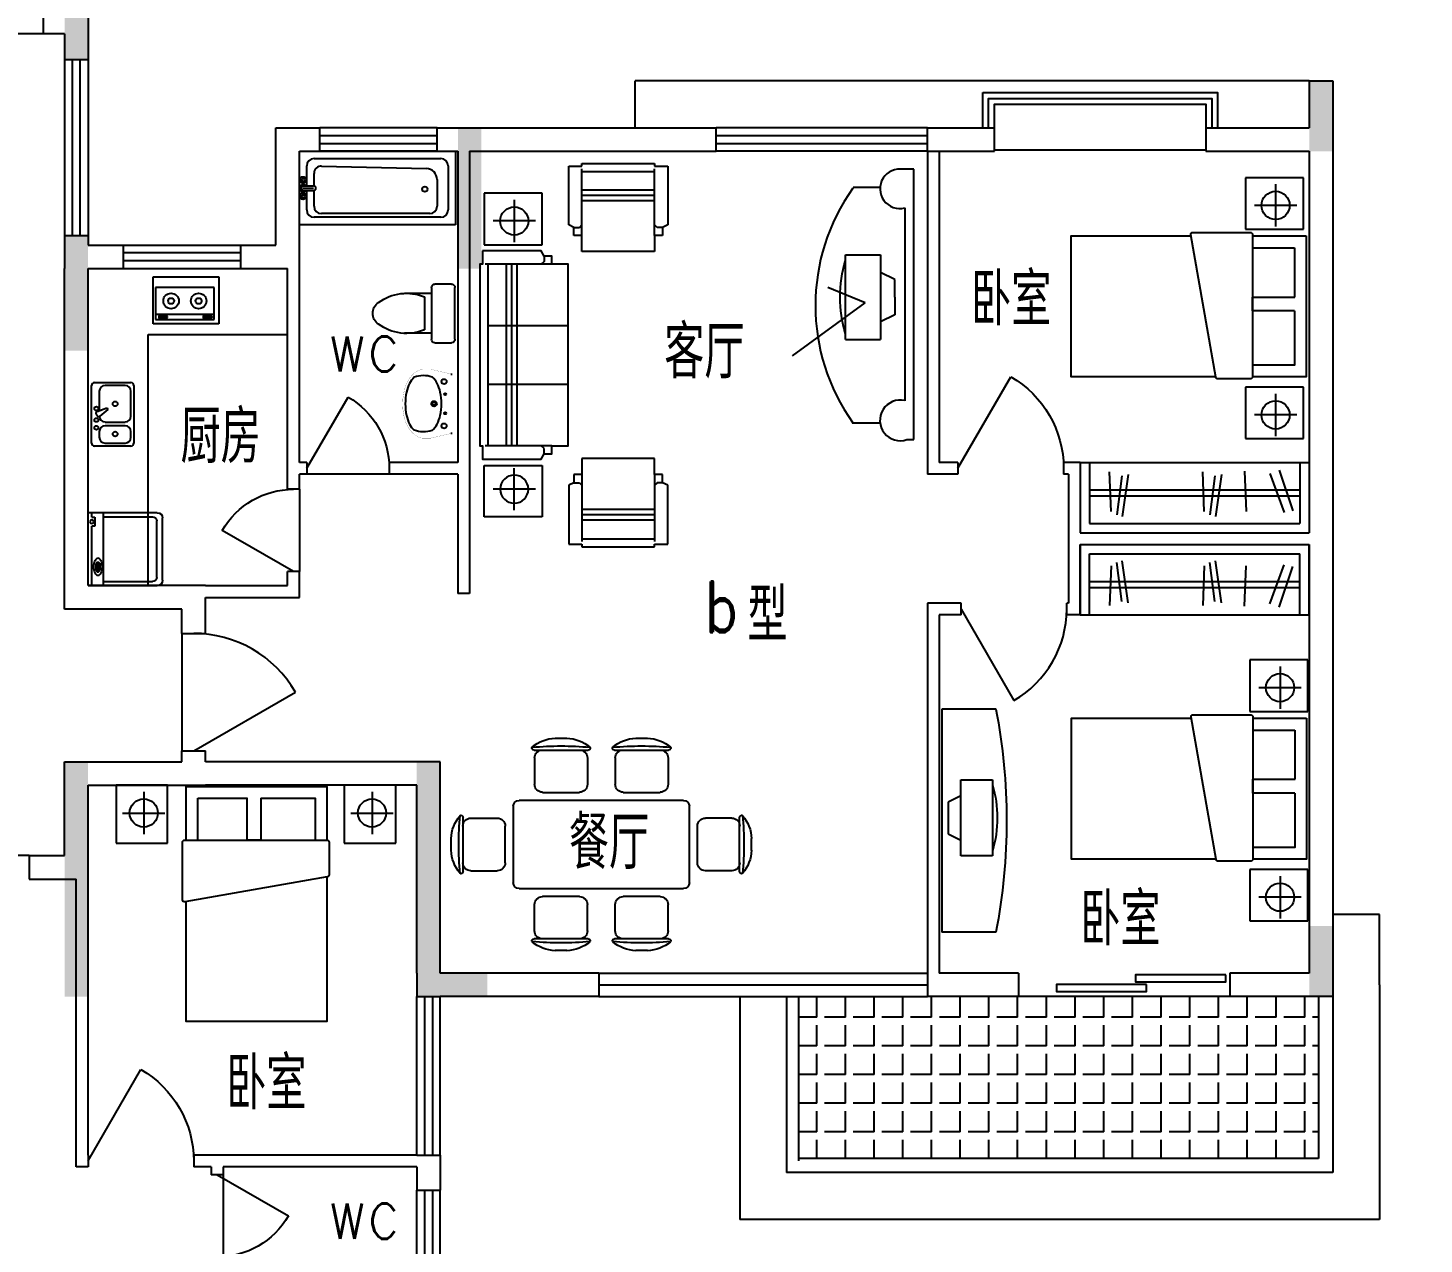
# Model space of a CAD drawing. Header units: millimetres. Extents: x 1384 to 55885, y 627 to 50798.
# Drawn here: x 25449 to 37340, y 23582 to 33941 of the extents above; entities that cross this region are included whole.
import ezdxf
from ezdxf.enums import TextEntityAlignment as Align

# ---------------------------------------------------------------- set-up
doc = ezdxf.new("R2010")
doc.units = ezdxf.units.MM
for name, color, linetype in [('2D', 7, 'Continuous'), ('AXIS', 3, 'Continuous'), ('COLUMN', 7, 'Continuous'), ('F', 12, 'Continuous'), ('JIAJU', 30, 'Continuous'), ('PUB_TEXT', 7, 'Continuous'), ('STAIR', 2, 'Continuous'), ('TOILET', 7, 'Continuous'), ('WALL', 4, 'Continuous'), ('WD', 4, 'Continuous'), ('WINDOW', 5, 'Continuous'), ('WINDOW_TEXT', 7, 'Continuous')]:
    doc.layers.add(name, color=color, linetype=linetype)
doc.styles.add('_ROMAND', font='ROMAND.shx', dxfattribs={"width": 0.8})
doc.styles.add('_XC92', font='txt.shx', dxfattribs={"width": 0.8, "bigfont": 'xc92.shx'})
doc.styles.add('ATT', font='TXT')
doc.styles.add('DIM_FONT', font='SIMPLEX.shx', dxfattribs={"width": 0.8})
doc.styles.add('SIMPLEX', font='SIMPLEX.SHX')
doc.styles.get("Standard").update_dxf_attribs({"font": 'arial.ttf'})
doc.dimstyles.new('AXIS180', dxfattribs={"dimscale": 1.8, "dimtxt": 300, "dimasz": 1, "dimexe": 250, "dimexo": 300, "dimgap": 150, "dimtad": 1, "dimdec": 0, "dimdsep": 46, "dimtxsty": 'DIM_FONT', "dimblk": '_DIMX', "dimcen": 2.5, "dimse1": 1, "dimse2": 1, "dimclrt": 7, "dimadec": 0, "dimazin": 0, "dimtfac": 1, "dimtdec": 0, "dimtix": 1, "dimtmove": 2, "dimatfit": 3, "dimldrblk": '_DIMX', "dimfxl": 1, "dimtolj": 1, "dimtzin": 0, "dimarcsym": 0})

# ---------------------------------------------------------------- blocks, each defined once
blk = doc.blocks.new('_DIMX')
at = {"const_width": 50}
blk.add_lwpolyline([(-70, -70), (70, 70)], dxfattribs=at)
blk = doc.blocks.new('*D91')
at = {"layer": 'AXIS', "color": 0, "lineweight": -2, "transparency": 16777216}
blk.add_line((39786, 35989), (39786, 32992), dxfattribs=at)
at = {"layer": 'DEFPOINTS', "color": 0, "transparency": 16777216}
for p in [(35826, 35991), (35826, 32991), (39786, 32991)]:
    blk.add_point(p, dxfattribs=at)
at = {"layer": 'AXIS', "color": 0, "lineweight": -2, "transparency": 16777216, "xscale": 1.8, "yscale": 1.8, "zscale": 1.8}
for p, rotation in [((39786, 35991), 90), ((39786, 32991), 270)]:
    blk.add_blockref('_DIMX', p, dxfattribs=dict(at, rotation=rotation))
at = {"layer": 'AXIS', "color": 7, "transparency": 16777216, "insert": (39246, 34491), "char_height": 540, "attachment_point": 5, "rotation": 90, "style": 'DIM_FONT'}
blk.add_mtext('\\A1;3000', dxfattribs=at)
blk = doc.blocks.new('*D92')
at = {"layer": 'AXIS', "color": 0, "lineweight": -2, "transparency": 16777216}
blk.add_line((39786, 32989), (39786, 29492), dxfattribs=at)
at = {"layer": 'DEFPOINTS', "color": 0, "transparency": 16777216}
for p in [(35826, 32991), (35826, 29491), (39786, 29491)]:
    blk.add_point(p, dxfattribs=at)
at = {"layer": 'AXIS', "color": 0, "lineweight": -2, "transparency": 16777216, "xscale": 1.8, "yscale": 1.8, "zscale": 1.8}
for p, rotation in [((39786, 32991), 90), ((39786, 29491), 270)]:
    blk.add_blockref('_DIMX', p, dxfattribs=dict(at, rotation=rotation))
at = {"layer": 'AXIS', "color": 7, "transparency": 16777216, "insert": (39246, 31241), "char_height": 540, "attachment_point": 5, "rotation": 90, "style": 'DIM_FONT'}
blk.add_mtext('\\A1;3500', dxfattribs=at)
blk = doc.blocks.new('*D93')
at = {"layer": 'AXIS', "color": 0, "lineweight": -2, "transparency": 16777216}
blk.add_line((39786, 29489), (39786, 25792), dxfattribs=at)
at = {"layer": 'DEFPOINTS', "color": 0, "transparency": 16777216}
for p in [(35826, 29491), (35826, 25791), (39786, 25791)]:
    blk.add_point(p, dxfattribs=at)
at = {"layer": 'AXIS', "color": 0, "lineweight": -2, "transparency": 16777216, "xscale": 1.8, "yscale": 1.8, "zscale": 1.8}
for p, rotation in [((39786, 29491), 90), ((39786, 25791), 270)]:
    blk.add_blockref('_DIMX', p, dxfattribs=dict(at, rotation=rotation))
at = {"layer": 'AXIS', "color": 7, "transparency": 16777216, "insert": (39246, 27641), "char_height": 540, "attachment_point": 5, "rotation": 90, "style": 'DIM_FONT'}
blk.add_mtext('\\A1;3700', dxfattribs=at)
blk = doc.blocks.new('*D94')
at = {"layer": 'AXIS', "color": 0, "lineweight": -2, "transparency": 16777216}
blk.add_line((39786, 25789), (39786, 20992), dxfattribs=at)
at = {"layer": 'DEFPOINTS', "color": 0, "transparency": 16777216}
for p in [(35826, 25791), (35826, 20991), (39786, 20991)]:
    blk.add_point(p, dxfattribs=at)
at = {"layer": 'AXIS', "color": 0, "lineweight": -2, "transparency": 16777216, "xscale": 1.8, "yscale": 1.8, "zscale": 1.8}
for p, rotation in [((39786, 25791), 90), ((39786, 20991), 270)]:
    blk.add_blockref('_DIMX', p, dxfattribs=dict(at, rotation=rotation))
at = {"layer": 'AXIS', "color": 7, "transparency": 16777216, "insert": (39246, 23391), "char_height": 540, "attachment_point": 5, "rotation": 90, "style": 'DIM_FONT'}
blk.add_mtext('\\A1;4800', dxfattribs=at)
blk = doc.blocks.new('*D97')
at = {"layer": 'AXIS', "color": 0, "lineweight": -2, "transparency": 16777216}
blk.add_line((41226, 43789), (41226, 12692), dxfattribs=at)
at = {"layer": 'DEFPOINTS', "color": 0, "transparency": 16777216}
for p in [(35826, 43791), (35826, 12691), (41226, 12691)]:
    blk.add_point(p, dxfattribs=at)
at = {"layer": 'AXIS', "color": 0, "lineweight": -2, "transparency": 16777216, "xscale": 1.8, "yscale": 1.8, "zscale": 1.8}
for p, rotation in [((41226, 43791), 90), ((41226, 12691), 270)]:
    blk.add_blockref('_DIMX', p, dxfattribs=dict(at, rotation=rotation))
at = {"layer": 'AXIS', "color": 7, "transparency": 16777216, "insert": (40686, 28241), "char_height": 540, "attachment_point": 5, "rotation": 90, "style": 'DIM_FONT'}
blk.add_mtext('\\A1;31100', dxfattribs=at)
blk = doc.blocks.new('_DBLK')
blk.add_line((-0.5, 0), (0, -0.866))
blk.add_arc((-0.5, 0), 1, 300, 0)
at = {"style": 'SIMPLEX', "flags": 9}
blk.add_attdef('A', text='', height=1, dxfattribs=at).set_placement((0, 1.5), align=Align.MIDDLE)
blk = doc.blocks.new('CJ')
at = {"layer": 'JIAJU'}
for p, q in [((-863, 479), (-1323, 479)), ((-1044, 579), (-1143, 579)), ((-177, 479), (-637, 479)), ((-357, 579), (-456, 579)), ((-1318, 412), (-1318, 187)), ((-868, 412), (-868, 187)), ((-632, 412), (-632, 187)), ((-182, 412), (-182, 187)), ((-936, 119), (-1251, 119)), ((-249, 119), (-564, 119)), ((-1500, -650), (-1500, 0)), ((-1450, 50), (-50, 50)), ((0, 0), (0, -650)), ((-1928, -555), (-1928, -95)), ((-1861, -100), (-1636, -100)), ((361, -100), (136, -100)), ((428, -555), (428, -95)), ((-1568, -482), (-1568, -168)), ((68, -482), (68, -168)), ((-2028, -375), (-2028, -275)), ((528, -375), (528, -275)), ((-1861, -550), (-1636, -550)), ((361, -550), (136, -550)), ((-50, -700), (-1450, -700)), ((-1251, -769), (-936, -769)), ((-564, -769), (-249, -769)), ((-1318, -1062), (-1318, -837)), ((-868, -1062), (-868, -837)), ((-632, -1062), (-632, -837)), ((-182, -1062), (-182, -837)), ((-1323, -1129), (-863, -1129)), ((-637, -1129), (-177, -1129)), ((-1143, -1229), (-1044, -1229)), ((-456, -1229), (-357, -1229))]:
    blk.add_line(p, q, dxfattribs=at)
for centre, radius, start, end in [((-1333, 495), 10, 130.7265, 202.67), ((-1323, 499), 20, 202.67, 270), ((-1133, 264), 316, 91.7651, 130.7265), ((-1093, -2199), 2713, 84.8023, 95.1977), ((-1251, 412), 67.5, 90, 180), ((-1054, 264), 316, 49.2735, 88.2349), ((-936, 412), 67.5, 0, 90), ((-863, 499), 20, 270, 337.33), ((-854, 495), 10, 337.33, 49.2735), ((-646, 495), 10, 130.7265, 202.67), ((-637, 499), 20, 202.67, 270), ((-446, 264), 316, 91.7651, 130.7265), ((-407, -2199), 2713, 84.8023, 95.1977), ((-564, 412), 67.5, 90, 180), ((-367, 264), 316, 49.2735, 88.2349), ((-249, 412), 67.5, 0, 90), ((-177, 499), 20, 270, 337.33), ((-167, 495), 10, 337.33, 49.2735), ((-1251, 187), 67.5, 180, 270), ((-936, 187), 67.5, 270, 0), ((-564, 187), 67.5, 180, 270), ((-249, 187), 67.5, 270, 0), ((-1450, 0), 50, 90, 180), ((-50, 0), 50, 0, 90), ((-1713, -285), 316, 139.2735, 178.2349), ((749, -325), 2713, 174.8023, 185.1977), ((-1945, -86), 10, 67.33, 139.2735), ((-1948, -95), 20, 0, 67.33), ((-1861, -168), 67.5, 90, 180), ((-1636, -168), 67.5, 0, 90), ((136, -168), 67.5, 90, 180), ((361, -168), 67.5, 0, 90), ((448, -95), 20, 112.67, 180), ((445, -86), 10, 40.7265, 112.67), ((-2249, -325), 2713, 354.8023, 5.1977), ((213, -285), 316, 1.7651, 40.7265), ((-1713, -365), 316, 181.7651, 220.7265), ((213, -365), 316, 319.2735, 358.2349), ((-1945, -564), 10, 220.7265, 292.67), ((-1948, -555), 20, 292.67, 0), ((-1861, -482), 67.5, 180, 270), ((-1636, -482), 67.5, 270, 0), ((136, -482), 67.5, 180, 270), ((361, -482), 67.5, 270, 0), ((448, -555), 20, 180, 247.33), ((445, -564), 10, 247.33, 319.2735), ((-1450, -650), 50, 180, 270), ((-50, -650), 50, 270, 0), ((-1251, -837), 67.5, 90, 180), ((-936, -837), 67.5, 0, 90), ((-564, -837), 67.5, 90, 180), ((-249, -837), 67.5, 0, 90), ((-1251, -1062), 67.5, 180, 270), ((-936, -1062), 67.5, 270, 0), ((-564, -1062), 67.5, 180, 270), ((-249, -1062), 67.5, 270, 0), ((-1333, -1145), 10, 157.33, 229.2735), ((-1323, -1149), 20, 90, 157.33), ((-1133, -914), 316, 229.2735, 268.2349), ((-1093, 1549), 2713, 264.8023, 275.1977), ((-1054, -914), 316, 271.7651, 310.7265), ((-863, -1149), 20, 22.67, 90), ((-854, -1145), 10, 310.7265, 22.67), ((-646, -1145), 10, 157.33, 229.2735), ((-637, -1149), 20, 90, 157.33), ((-446, -914), 316, 229.2735, 268.2349), ((-407, 1549), 2713, 264.8023, 275.1977), ((-367, -914), 316, 271.7651, 310.7265), ((-177, -1149), 20, 22.67, 90), ((-167, -1145), 10, 310.7265, 22.67)]:
    blk.add_arc(centre, radius, start, end, dxfattribs=at)
at = {"layer": 'JIAJU', "oblique": -180, "text_generation_flag": 4, "width": 0.8, "flags": 9}
for tag in ['XSIZE', 'YSIZE']:
    blk.add_attdef(tag, (-746, -342), '', height=0.5, rotation=180, dxfattribs=at)
blk = doc.blocks.new('-TD')
at = {"color": 0}
for p, q in [((0, -90), (0, 90)), ((-90, 0), (90, 0))]:
    blk.add_line(p, q, dxfattribs=at)
blk.add_circle((0, 0), 60)
blk = doc.blocks.new('-CG')
at = {"layer": 'F'}
for p, q in [((322, 351), (-172, 351)), ((-172, 351), (-172, -87)), ((322, -87), (322, 351)), ((-172, -87), (322, -87))]:
    blk.add_line(p, q, dxfattribs=at)
at = {"layer": 'F', "xscale": 2, "yscale": 2, "zscale": 2}
blk.add_blockref('-TD', (65, 149), dxfattribs=at)
blk = doc.blocks.new('SF')
at = {"layer": 'JIAJU'}
for p, q in [((-1513, 9), (-1513, -14)), ((-895, 9), (-1513, 9)), ((-895, -14), (-895, 9)), ((-1627, -14), (-1627, -514)), ((-1513, -14), (-1627, -14)), ((-1513, -514), (-1513, -37)), ((-895, -59), (-1513, -59)), ((-782, -14), (-895, -14)), ((-895, -514), (-895, -37)), ((-782, -514), (-782, -14)), ((-1513, -219), (-895, -219)), ((-1513, -264), (-895, -264)), ((-1513, -310), (-895, -310)), ((-1627, -514), (-1581, -537)), ((-1581, -537), (-1581, -605)), ((-1581, -537), (-1536, -537)), ((-1536, -537), (-1513, -514)), ((-1513, -605), (-1513, -514)), ((-873, -537), (-895, -514)), ((-895, -605), (-895, -514)), ((-827, -537), (-873, -537)), ((-827, -537), (-782, -514)), ((-827, -605), (-827, -537)), ((-1581, -605), (-1513, -605)), ((-1513, -605), (-1513, -742)), ((-895, -742), (-895, -605)), ((-895, -605), (-827, -605)), ((-1513, -742), (-895, -742)), ((-572, -782), (-572, -828)), ((-572, -828), (-549, -850)), ((-640, -850), (-549, -850)), ((-549, -850), (-71, -850)), ((-344, -2397), (-344, -850)), ((-299, -2397), (-299, -850)), ((-253, -2397), (-253, -850)), ((-94, -850), (-94, -2397)), ((-777, -1374), (-94, -1374)), ((-777, -1874), (-94, -1874)), ((-640, -2397), (-549, -2397)), ((-572, -2420), (-549, -2397)), ((-572, -2466), (-572, -2420)), ((-549, -2397), (-71, -2397)), ((-1513, -2642), (-1513, -2506)), ((-1513, -2506), (-895, -2506)), ((-895, -2506), (-895, -2642)), ((-1627, -2733), (-1581, -2711)), ((-1627, -3234), (-1627, -2733)), ((-1581, -2711), (-1581, -2642)), ((-1581, -2642), (-1513, -2642)), ((-1581, -2711), (-1536, -2711)), ((-1536, -2711), (-1513, -2733)), ((-1513, -2642), (-1513, -2733)), ((-1513, -2733), (-1513, -3211)), ((-895, -2642), (-827, -2642)), ((-895, -2642), (-895, -2733)), ((-873, -2711), (-895, -2733)), ((-895, -2733), (-895, -3211)), ((-827, -2711), (-873, -2711)), ((-827, -2642), (-827, -2711)), ((-827, -2711), (-782, -2733)), ((-782, -2733), (-782, -3234)), ((-1513, -2938), (-895, -2938)), ((-1513, -2984), (-895, -2984)), ((-1513, -3029), (-895, -3029)), ((-895, -3188), (-1513, -3188)), ((-1513, -3234), (-1627, -3234)), ((-1513, -3257), (-1513, -3234)), ((-895, -3257), (-1513, -3257)), ((-895, -3234), (-895, -3257)), ((-782, -3234), (-895, -3234))]:
    blk.add_line(p, q, dxfattribs=at)
blk.add_lwpolyline([(-49, -737), (-49, -850), (-26, -850), (-26, -2397), (-49, -2397), (-49, -2511), (-549, -2511), (-572, -2466), (-640, -2466), (-640, -2397), (-777, -2397), (-777, -850), (-640, -850), (-640, -782), (-572, -782), (-549, -737)], close=True, dxfattribs=at)
at = {"layer": 'JIAJU', "extrusion": (0, 0, -1), "zscale": -1, "rotation": 180}
blk.add_blockref('-CG', (384, -333), dxfattribs=at)
at = {"layer": 'JIAJU'}
blk.add_blockref('-CG', (-384, -2915), dxfattribs=at)
blk = doc.blocks.new('11PTVN02')
at = {"color": 0, "linetype": 'ByBlock'}
for p, q in [((14, 24), (4, 24)), ((4, 24), (4, 0)), ((14, 0), (14, 24)), ((0, 17), (4, 19)), ((0, 12), (0, 17)), ((0, 12), (0, 7)), ((0, 7), (4, 5)), ((14, 0), (4, 0))]:
    blk.add_line(p, q, dxfattribs=at)
blk.add_arc((-21.5, 12), 37, 343.6295, 16.3705, dxfattribs=at)
at = {"color": 0, "linetype": 'ByBlock', "style": 'ATT'}
for tag, p, flags in [('ITEM', (1, -12), 3), ('ROOM_NUMBER', (1, -20), 1), ('WIDTH', (1, -29), 3), ('DEPTH', (1, -38), 3)]:
    blk.add_attdef(tag, p, '', height=6, dxfattribs=dict(at, flags=flags))
blk = doc.blocks.new('-TV')
at = {"xscale": 25, "yscale": 25, "zscale": 25}
blk.add_blockref('11PTVN02', (-0.7, -0.7), dxfattribs=at)
blk = doc.blocks.new('-TVG')
at = {"layer": 'F'}
for p, q in [((-21, -78), (-112, -78)), ((-21, -2380), (-21, -78)), ((-540, -231), (-305, -231)), ((-99, -406), (-99, -2049)), ((-436, -1216), (-756, -1085)), ((-1056, -1666), (-436, -1216)), ((-548, -2239), (-305, -2239)), ((-81, -2380), (-21, -2380))]:
    blk.add_line(p, q, dxfattribs=at)
for centre, radius, start, end in [((-142, -244), 168, 79.82, 284.7458), ((860, -1239), 1721, 144.4733, 215.5267), ((-138, -2217), 173, 77.0294, 289.1907)]:
    blk.add_arc(centre, radius, start, end, dxfattribs=at)
at = {"layer": 'F', "xscale": -1.2, "yscale": 1.2, "zscale": 1.2}
blk.add_blockref('-TV', (-186, -1526), dxfattribs=at)
blk = doc.blocks.new('_WBLK')
for p, q in [((-0.5, 0.5), (0.5, 0.5)), ((0.5, 0.1667), (-0.5, 0.1667)), ((0.5, -0.1667), (-0.5, -0.1667)), ((-0.5, -0.5), (0.5, -0.5))]:
    blk.add_line(p, q)
at = {"layer": 'WINDOW_TEXT', "style": 'SIMPLEX', "flags": 9}
blk.add_attdef('A', text='', height=1, dxfattribs=at).set_placement((0, 1.5), align=Align.MIDDLE)
blk = doc.blocks.new('A$C51631F25')
at = {"layer": '2D', "color": 30}
for p, q in [((100, 667), (456, 667)), ((456, 667), (456, 550)), ((456, 550), (97, 550))]:
    blk.add_line(p, q, dxfattribs=at)
for points in [[(0, 30), (0, 1230), (456, 1230)], [(770, 1230), (2000, 1230), (2000, 30), (981, 30)], [(100, 667), (100, 1130), (456, 1130)], [(100, 130), (100, 550)], [(456, 130), (100, 130)], [(456, 30), (0, 30)]]:
    blk.add_lwpolyline(points, dxfattribs=at)
blk.add_lwpolyline([(456, 18), (456, 1229, -0.414214), (474, 1248), (752, 1248, -0.364216), (770, 1233), (983, 21, -0.466043), (965, 0), (474, 0, -0.414214)], format="xyb", close=True, dxfattribs=at)
blk = doc.blocks.new('_C6QHT')
at = {"layer": 'JIAJU'}
for p, q in [((0, -460), (0, 0)), ((0, 0), (1900, 0)), ((1900, -460), (1900, 0)), ((738, -160), (792, -52)), ((792, -52), (1062, -52)), ((1062, -52), (1116, -160)), ((1251, -160), (603, -160)), ((603, -160), (603, -430)), ((1251, -430), (1251, -160)), ((603, -430), (1251, -430))]:
    blk.add_line(p, q, dxfattribs=at)
for centre, radius, start, end in [((950, 4500), 5050, 259.157, 280.843), ((927, 528), 999, 253.6295, 286.3705)]:
    blk.add_arc(centre, radius, start, end, dxfattribs=at)
at = {"style": 'DIM_FONT', "width": 0.8, "flags": 9}
for tag in ['XSIZE', 'YSIZE', 'ZSIZE']:
    blk.add_attdef(tag, (0, 0), '', height=0.5, dxfattribs=at)
for tag in ['XSIZE', 'YSIZE', 'ZSIZE']:
    blk.add_attdef(tag, (0, 0), '', height=0.5, rotation=270, dxfattribs=at)
blk = doc.blocks.new('A$C747D3C6A')
at = {"layer": 'JIAJU', "rotation": 90}
blk.add_blockref('_C6QHT', (0, 0), dxfattribs=at)
blk = doc.blocks.new('M_E29JIV')
at = {"color": 0, "linetype": 'ByBlock'}
for p, q in [((0, -307), (0, 307)), ((31, 338), (419, 338)), ((358, 307), (143, 307)), ((450, 307), (450, -307)), ((82, 245), (82, 40)), ((419, -20), (419, 245)), ((48, 2), (57, -12)), ((59, 31), (163, 70)), ((173, 53), (87, -18)), ((163, 70), (173, 53)), ((143, -82), (358, -82)), ((358, -123), (143, -123)), ((82, -184), (82, -245)), ((419, -245), (419, -184)), ((419, -338), (31, -338)), ((143, -307), (358, -307))]:
    blk.add_line(p, q, dxfattribs=at)
for centre, radius in [((51, 61), 20.5), ((251, 112), 25.6), ((51, -61), 20.5), ((51, -143), 20.5), ((251, -210), 25.6)]:
    blk.add_circle(centre, radius, dxfattribs=at)
for centre, radius, start, end in [((31, 307), 30.7, 90, 180), ((143, 245), 61.4, 90, 180), ((358, 245), 61.4, 0, 90), ((419, 307), 30.7, 0, 90), ((66, 12), 20.5, 110.5377, 210), ((74, -2), 20.5, 210, 309.4623), ((143, -20), 61.4, 180, 270), ((143, -184), 61.4, 90, 180), ((358, -20), 61.4, 270, 0), ((358, -184), 61.4, 0, 90), ((143, -245), 61.4, 180, 270), ((358, -245), 61.4, 270, 0), ((31, -307), 30.7, 180, 270), ((419, -307), 30.7, 270, 0)]:
    blk.add_arc(centre, radius, start, end, dxfattribs=at)
at = {"style": 'DIM_FONT', "width": 0.8, "flags": 9}
for tag in ['XSIZE', 'YSIZE']:
    blk.add_attdef(tag, (0, 0), '', height=0.5, dxfattribs=at)
blk = doc.blocks.new('U_B12XQY')
for p, q in [((-340, 275), (360, 275)), ((-340, -225), (-340, 275)), ((309, 162), (-314, 162)), ((-314, 162), (-314, -180)), ((309, -180), (309, 162)), ((360, 275), (360, -225)), ((-314, -125), (309, -125)), ((-281, -147), (-281, -159)), ((-189, -148), (-189, -159)), ((192, -147), (192, -159)), ((284, -148), (284, -159)), ((360, -225), (-340, -225)), ((-314, -180), (309, -180)), ((-206, -156), (-271, -156)), ((-271, -156), (-271, -173)), ((-271, -173), (-206, -173)), ((-206, -173), (-206, -156)), ((202, -156), (202, -173)), ((267, -156), (202, -156)), ((202, -173), (267, -173)), ((267, -173), (267, -156))]:
    blk.add_line(p, q)
for centre, radius in [((-149, 17), 82.5), ((-149, 17), 31.6), ((144, 17), 82.5), ((144, 17), 31.6)]:
    blk.add_circle(centre, radius)
for centre, radius, start, end in [((-277, -148), 4.03, 121.9106, 180), ((-277, -148), 4.03, 180, 197.9454), ((-257, -180), 41.3, 104.4631, 121.9106), ((-244, -231), 94.4, 96.0983, 104.4631), ((-244, -242), 94.4, 96.0983, 104.4631), ((-235, -314), 177, 90, 96.0983), ((-235, -324), 177, 90, 96.0983), ((-235, -314), 177, 83.9017, 90), ((-235, -324), 177, 83.9017, 90), ((-226, -231), 94.4, 75.5369, 83.9017), ((-226, -242), 94.4, 75.5369, 83.9017), ((-213, -180), 41.3, 58.0894, 75.5369), ((-193, -148), 4.03, 0, 58.0894), ((196, -148), 4.03, 121.9106, 180), ((196, -148), 4.03, 180, 197.9454), ((216, -180), 41.3, 104.4631, 121.9106), ((229, -231), 94.4, 96.0983, 104.4631), ((229, -242), 94.4, 96.0983, 104.4631), ((238, -314), 177, 90, 96.0983), ((238, -324), 177, 90, 96.0983), ((238, -314), 177, 83.9017, 90), ((238, -324), 177, 83.9017, 90), ((247, -231), 94.4, 75.5369, 83.9017), ((247, -242), 94.4, 75.5369, 83.9017), ((260, -180), 41.3, 58.0894, 75.5369), ((280, -148), 4.03, 0, 58.0894), ((-277, -159), 4.03, 121.9106, 180), ((-277, -159), 4.03, 180, 238.0894), ((-257, -190), 41.3, 104.4631, 121.9106), ((-257, -127), 41.3, 238.0894, 251.0845), ((-226, -76), 94.4, 282.4611, 284.4631), ((-213, -190), 41.3, 58.0894, 75.5369), ((-213, -127), 41.3, 284.4631, 301.9106), ((-193, -159), 4.03, 0, 58.0894), ((-193, -159), 4.03, 301.9106, 360), ((196, -159), 4.03, 121.9106, 180), ((196, -159), 4.03, 180, 238.0894), ((216, -190), 41.3, 104.4631, 121.9106), ((216, -127), 41.3, 238.0894, 251.0845), ((247, -76), 94.4, 282.4611, 284.4631), ((260, -190), 41.3, 58.0894, 75.5369), ((260, -127), 41.3, 284.4631, 301.9106), ((280, -159), 4.03, 0, 58.0894), ((280, -159), 4.03, 301.9106, 360)]:
    blk.add_arc(centre, radius, start, end)
at = {"style": 'DIM_FONT', "width": 0.8, "flags": 9}
for tag in ['XSIZE', 'YSIZE']:
    blk.add_attdef(tag, (0, 0), '', height=0.5, dxfattribs=at)
blk = doc.blocks.new('M_E24TTP')
at = {"layer": 'TOILET', "color": 7}
for p, q in [((-170, 200), (-170, 430)), ((170, 200), (170, 430)), ((-140, 260), (140, 260)), ((-250, 30), (-250, 170)), ((-220, 200), (220, 200)), ((250, 170), (250, 30)), ((220, 0), (-220, 0))]:
    blk.add_line(p, q, dxfattribs=at)
for centre, radius, start, end in [((227, 413), 398, 143.3619, 202.5495), ((0, 590), 110, 33.4509, 146.5491), ((-227, 413), 398, 337.4505, 36.6381), ((-220, 170), 30, 90, 180), ((220, 170), 30, 0, 90), ((-220, 30), 30, 180, 270), ((220, 30), 30, 270, 0)]:
    blk.add_arc(centre, radius, start, end, dxfattribs=at)
at = {"style": 'DIM_FONT', "width": 0.8, "flags": 9}
for tag in ['XSIZE', 'YSIZE']:
    blk.add_attdef(tag, (0, 0), '', height=0.5, dxfattribs=at)
blk = doc.blocks.new('M_E11')
for p, q in [((-280, -10), (-280, 0)), ((280, 0), (280, -10)), ((-251, -189), (-251, -186)), ((-248, -183), (-250, -185))]:
    blk.add_line(p, q)
at = {"const_width": 1.5}
for points in [[(-280, 0), (280, 0)], [(-326, -200), (-280, -5)], [(326, -204), (280, -5)]]:
    blk.add_lwpolyline(points, dxfattribs=at)
for points in [[(253, -188, 0.098208), (193, -141, 0.066287), (110, -111, 0.052428), (0, -100, 0.052428), (-110, -111, 0.066287), (-193, -141, 0.093876), (-251, -186, 0.171377)], [(-250, -358, 0.091341), (-193, -401, 0.066287), (-110, -431, 0.052428), (0, -442, 0.052428), (110, -431, 0.066287), (193, -401, 0.091756), (250, -358, 0.171377)]]:
    blk.add_lwpolyline(points, format="xyb")
for points in [[(-326, -200, 0.008223), (-326, -204, 0.149285)], [(-326, -266, 0.149285), (-304, -337, 0.107079), (-231, -408, 0.075625), (-131, -450, 0.062436), (-1, -467, 0.062436), (130, -452, 0.075625), (230, -410, 0.107079), (304, -339, 0.149285), (326, -268, 0.005205), (326, -266, 0.086596)]]:
    blk.add_lwpolyline(points, format="xyb", dxfattribs=at)
at = {"const_width": 1.5, "flags": 128}
for points in [[(-326, -204), (-326, -268)], [(326, -204), (326, -268)]]:
    blk.add_lwpolyline(points, dxfattribs=at)
at = {"flags": 128}
for points in [[(-253, -188, 0.172546), (-250, -358, 0.726395)], [(253, -188, -0.172546), (250, -358, -0.726395)]]:
    blk.add_lwpolyline(points, format="xyb", dxfattribs=at)
for centre, radius in [((-210, -75), 24), ((-210, -75), 24), ((-210, -75), 24), ((-90, -65), 10), ((90, -65), 10), ((210, -75), 24), ((0, -170), 25), ((0, -170), 15)]:
    blk.add_circle(centre, radius)
blk.add_arc((-250, -186), 1, 131.3224, 180)
at = {"width": 0.8, "flags": 9}
for tag in ['XSIZE', 'YSIZE']:
    blk.add_attdef(tag, (0, 0), '', height=0.5, dxfattribs=at)
blk = doc.blocks.new('XYJ')
at = {"layer": 'JIAJU'}
for p, q in [((0, 0), (-690, 0)), ((-647, -36), (-690, -36)), ((-647, -35), (-647, -66)), ((-647, -66), (-564, -66)), ((-564, -66), (-564, -35)), ((0, -36), (-564, -36)), ((-222, -87), (-222, -99)), ((-212, -96), (-212, -113)), ((-147, -96), (-212, -96)), ((-212, -113), (-147, -113)), ((-147, -113), (-147, -96)), ((-130, -88), (-130, -99)), ((-652, -144), (-652, -611)), ((-38, -144), (-38, -611)), ((-78, -651), (-612, -651))]:
    blk.add_line(p, q, dxfattribs=at)
at = {"layer": 'JIAJU', "linetype": 'Continuous'}
for p, q in [((-690, -656), (-690, 0)), ((0, 0), (0, -656)), ((-690, -145), (0, -145)), ((-50, -706), (-640, -706))]:
    blk.add_line(p, q, dxfattribs=at)
at = {"layer": 'JIAJU'}
blk.add_lwpolyline([(-262, -94, 0.185158), (-257, -107, 0.102042), (-237, -122, 0.060862), (-212, -130, 0.047173), (-179, -133, 0.047173), (-145, -130, 0.060862), (-120, -122, 0.102042), (-100, -107, 0.185158), (-95, -94, 0.185158), (-100, -82, 0.102042), (-120, -67, 0.060862), (-145, -59, 0.047173), (-179, -56, 0.047173), (-212, -59, 0.060862), (-237, -67, 0.102042), (-257, -82, 0.185158)], format="xyb", close=True, dxfattribs=at)
for points in [[(-130, -88, 0.259034), (-132, -85, 0.076276), (-144, -80, 0.036515), (-157, -77, 0.026615), (-176, -76, 0.026615), (-195, -77, 0.036515), (-208, -80, 0.076276), (-220, -85, 0.259034), (-222, -88, 0.078462), (-222, -89, 0.056762)], [(-130, -99, 0.259034), (-132, -95, 0.076276), (-144, -90, 0.036515), (-157, -88, 0.026615), (-176, -87, 0.026615), (-195, -88, 0.036515), (-208, -90, 0.076276), (-220, -95, 0.259034), (-222, -99, 0.259034), (-220, -102, 0.056762), (-212, -106, 0.036515)], [(-147, -108, 0.008736), (-144, -107, 0.076276), (-132, -102, 0.259034), (-130, -99, 0.259034)]]:
    blk.add_lwpolyline(points, format="xyb", dxfattribs=at)
blk.add_circle((-604, -35), 17.5, dxfattribs=at)
at = {"layer": 'JIAJU', "linetype": 'Continuous'}
for centre, start, end in [((-640, -656), 180, 270), ((-50, -656), 270, 0)]:
    blk.add_arc(centre, 50, start, end, dxfattribs=at)
at = {"layer": 'JIAJU'}
for centre, start, end in [((-612, -611), 180, 270), ((-78, -611), 270, 0)]:
    blk.add_arc(centre, 40, start, end, dxfattribs=at)
at = {"layer": 'JIAJU', "width": 0.8, "flags": 9}
for tag in ['XSIZE', 'YSIZE']:
    blk.add_attdef(tag, (-345, 0), '', height=0.5, dxfattribs=at)
blk = doc.blocks.new('U_B14JRS')
for p, q in [((-1420, 680), (280, 680)), ((-1420, -120), (-1420, 680)), ((280, 680), (280, -120)), ((-1340, 303), (-1340, 520)), ((-1260, 600), (120, 600)), ((-1178, 518), (-37, 491)), ((200, 520), (200, 40)), ((-1260, 302), (-1260, 438)), ((80, 371), (80, 80)), ((-1377, 303), (-1265, 303)), ((-1377, 278), (-1265, 278)), ((-1377, 253), (-1265, 253)), ((-1340, 40), (-1340, 253)), ((-1260, 80), (-1260, 253)), ((0, 0), (-1180, 0)), ((280, -120), (-1420, -120)), ((120, -40), (-1260, -40))]:
    blk.add_line(p, q)
for centre, radius in [((-1380, 367), 35.5), ((-1380, 367), 15.5), ((-1380, 189), 35.5), ((-1380, 189), 15.5), ((-54, 266), 28.5)]:
    blk.add_circle(centre, radius)
for centre, radius, start, end in [((-1260, 520), 80, 90, 180), ((-1180, 438), 80, 88.6442, 180), ((-40, 371), 120, 0, 88.6442), ((120, 520), 80, 0, 90), ((-1377, 278), 40.6, 37.9622, 322.0378), ((-1377, 278), 30.6, 54.6762, 305.3238), ((-1371, 277), 26.3, 90, 295.9667), ((-1265, 278), 25, 270, 90), ((-1260, 40), 80, 180, 270), ((-1180, 80), 80, 180, 270), ((0, 80), 80, 270, 0), ((120, 40), 80, 270, 0)]:
    blk.add_arc(centre, radius, start, end)
at = {"style": 'DIM_FONT', "width": 0.8, "flags": 9}
for tag in ['XSIZE', 'YSIZE']:
    blk.add_attdef(tag, (0, 0), '', height=0.5, dxfattribs=at)

msp = doc.modelspace()

# ---------------------------------------------------------------- hatches: boundary and pattern name
at = {"layer": 'WD'}
h = msp.add_hatch(dxfattribs=at)
h.set_pattern_fill('ANGLE', color=5, scale=35, style=0)
h.set_pattern_definition([(180, (-91537.65, 96412.48), (0, 244.475), [177.8, -66.675]), (90, (-91537.65, 96412.48), (244.475, 1e-14), [177.8, -66.675])])
h.paths.add_polyline_path([(36441.1, 25690.6), (36441.1, 24310.6), (32011.1, 24310.6), (32011.1, 25690.6)])

# ---------------------------------------------------------------- linework, layer by layer
for p, q in [((30311.1, 25890.6), (33111.1, 25890.6)), ((30311.1, 25790.6), (33111.1, 25790.6)), ((30311.1, 25690.6), (33111.1, 25690.6))]:
    msp.add_line(p, q)
for points in [[(35650.8, 25874.6), (34883.1, 25874.6), (34883.1, 25815.6), (35650.8, 25815.6)], [(34975.8, 25792), (34208.2, 25792), (34208.2, 25733), (34975.8, 25733)]]:
    msp.add_lwpolyline(points, close=True)
at = {"layer": 'COLUMN'}
for points in [[(25761.1, 33671.3), (25961.1, 33671.3), (25761.1, 36490.6), (25961.1, 36490.6)], [(36361.1, 32890.6), (36561.1, 32890.6), (36361.1, 33490.6), (36561.1, 33490.6)], [(29111.1, 31890.6), (29311.1, 31890.6), (29111.1, 33090.6), (29311.1, 33090.6)], [(25961.1, 31190.6), (25761.1, 31190.6), (25961.1, 32171.3), (25761.1, 32171.3)], [(25761.1, 25690.6), (25961.1, 25690.6), (25761.1, 27690.6), (25961.1, 27690.6)], [(28761.1, 25690.6), (28961.1, 25690.6), (28761.1, 27690.6), (28961.1, 27690.6)], [(36361.1, 25690.6), (36561.1, 25690.6), (36361.1, 26290.6), (36561.1, 26290.6)], [(28761.1, 25890.6), (28761.1, 25690.6), (29361.1, 25890.6), (29361.1, 25690.6)]]:
    msp.add_solid(points, dxfattribs=at)
at = {"layer": 'JIAJU'}
for p, q in [((26473, 29190.6), (26473, 31330.4)), ((26473, 31330.4), (27661.1, 31330.4)), ((34411.1, 30240.6), (36361.1, 30240.6)), ((34411.1, 30240.6), (34411.1, 29640.6)), ((34491.1, 30240.6), (34491.1, 29720.6)), ((36281.1, 30240.6), (36281.1, 29720.6)), ((36361.1, 30240.6), (36361.1, 29640.6)), ((34675.1, 29821.9), (34661.5, 30159.6)), ((34764.4, 30126.8), (34722.2, 29794.1)), ((34820.8, 30136.2), (34769.4, 29779.7)), ((35468, 29821.9), (35454.4, 30159.6)), ((35557.3, 30126.8), (35515.1, 29794.1)), ((35613.7, 30136.2), (35562.2, 29779.7)), ((35810.2, 30164.5), (35824.5, 29821.9)), ((36026, 30145.7), (36148.1, 29812.5)), ((36106, 30174), (36223.1, 29826.9)), ((34491.1, 30005.6), (36281.1, 30005.6)), ((34491.1, 29955.6), (36281.1, 29955.6)), ((34411.1, 29640.6), (36361.1, 29640.6)), ((34491.1, 29720.6), (36281.1, 29720.6)), ((34411.1, 29540.6), (36361.1, 29540.6)), ((34411.1, 28940.6), (34411.1, 29540.6)), ((36361.1, 28940.6), (36361.1, 29540.6)), ((34491.1, 29460.6), (36281.1, 29460.6)), ((34491.1, 28940.6), (34491.1, 29460.6)), ((34764.4, 29054.4), (34722.2, 29387.1)), ((34820.8, 29045), (34769.4, 29401.5)), ((35557.3, 29054.4), (35515.1, 29387.1)), ((35613.7, 29045), (35562.2, 29401.5)), ((36026, 29035.5), (36148.1, 29368.7)), ((36281.1, 28940.6), (36281.1, 29460.6)), ((34675.1, 29359.3), (34661.5, 29021.6)), ((35468, 29359.3), (35454.4, 29021.6)), ((35810.2, 29016.7), (35824.5, 29359.3)), ((36106, 29007.2), (36223.1, 29354.3)), ((34491.1, 29225.6), (36281.1, 29225.6)), ((34491.1, 29175.6), (36281.1, 29175.6)), ((34411.1, 28940.6), (36361.1, 28940.6))]:
    msp.add_line(p, q, dxfattribs=at)
at = {"layer": 'STAIR'}
for p, q in [((36961.1, 26390.6), (36561.1, 26390.6)), ((36961.1, 25790.6), (36961.1, 26390.6))]:
    msp.add_line(p, q, dxfattribs=at)
at = {"layer": 'WALL'}
for p, q in [((25961.1, 35890.6), (25961.1, 33890.6)), ((25578, 34090.6), (25578, 33890.6)), ((25761.1, 33890.6), (25578, 33890.6)), ((25761.1, 33890.6), (25761.1, 33671.3)), ((25961.1, 33890.6), (25961.1, 33671.3)), ((25761.1, 33671.3), (25961.1, 33671.3)), ((36359.1, 33490.6), (36561.1, 33490.6)), ((36361.1, 33490.6), (36361.1, 33090.6)), ((36561.1, 33490.6), (36561.1, 33090.6)), ((27561.1, 32090.6), (27561.1, 33090.6)), ((27561.1, 33090.6), (27936.1, 33090.6)), ((27936.1, 32890.6), (27936.1, 33090.6)), ((28936.1, 33090.6), (31311.1, 33090.6)), ((28936.1, 32890.6), (28936.1, 33090.6)), ((31311.1, 32890.6), (31311.1, 33090.6)), ((33111.1, 33090.6), (33681.1, 33090.6)), ((33111.1, 32890.6), (33111.1, 33090.6)), ((33681.1, 32890.6), (33681.1, 33090.6)), ((35481.1, 33090.6), (35481.1, 32890.6)), ((35481.1, 33090.6), (36361.1, 33090.6)), ((36561.1, 33090.6), (36561.1, 25690.6)), ((27761.1, 31890.6), (27761.1, 32890.6)), ((27761.1, 32890.6), (27936.1, 32890.6)), ((28936.1, 32890.6), (29111.1, 32890.6)), ((29111.1, 32890.6), (29111.1, 30240.6)), ((29211.1, 32890.6), (29211.1, 29123.3)), ((29211.1, 32890.6), (31311.1, 32890.6)), ((33111.1, 32890.6), (33111.1, 30140.6)), ((33111.1, 32890.6), (33681.1, 32890.6)), ((33211.1, 32890.6), (33211.1, 30240.6)), ((35481.1, 32890.6), (36361.1, 32890.6)), ((36361.1, 32890.6), (36361.1, 30190.6)), ((25761.1, 32171.3), (25761.1, 31890.6)), ((25761.1, 32171.3), (25961.1, 32171.3)), ((25961.1, 32171.3), (25961.1, 32090.6)), ((25961.1, 32090.6), (26261.1, 32090.6)), ((26261.1, 32090.6), (26261.1, 31890.6)), ((27261.1, 32090.6), (27561.1, 32090.6)), ((27261.1, 32090.6), (27261.1, 31890.6)), ((25761.1, 28990.6), (25761.1, 31890.6)), ((25961.1, 29190.6), (25961.1, 31890.6)), ((25961.1, 31890.6), (26261.1, 31890.6)), ((27261.1, 31890.6), (27661.1, 31890.6)), ((27661.1, 30140.6), (27661.1, 31890.6)), ((27761.1, 30240.6), (27761.1, 31890.6)), ((27826.1, 30240.6), (27761.1, 30240.6)), ((27826.1, 30240.6), (27826.1, 30140.6)), ((29111.1, 30240.6), (28526.1, 30240.6)), ((28526.1, 30240.6), (28526.1, 30140.6)), ((33370, 30240.6), (33211.1, 30240.6)), ((33370, 30240.6), (33370, 30140.6)), ((34411.1, 30240.6), (34270, 30240.6)), ((34270, 30240.6), (34270, 30140.6)), ((34411.1, 30240.6), (34411.1, 29640.6)), ((27661.1, 30011), (27661.1, 30140.6)), ((27826.1, 30140.6), (27761.1, 30140.6)), ((27761.1, 30011), (27761.1, 30140.6)), ((29111.1, 30140.6), (28526.1, 30140.6)), ((29111.1, 30140.6), (29111.1, 29123.3)), ((33370, 30140.6), (33111.1, 30140.6)), ((34311.1, 30140.6), (34270, 30140.6)), ((34311.1, 30140.6), (34311.1, 29040.6)), ((36361.1, 30190.6), (36361.1, 29640.6)), ((27761.1, 30011), (27661.1, 30011)), ((34411.1, 29640.6), (36361.1, 29640.6)), ((34411.1, 29540.6), (36361.1, 29540.6)), ((34411.1, 29540.6), (34411.1, 28940.6)), ((34411.1, 29540.6), (36361.1, 29540.6)), ((34411.1, 28940.6), (34411.1, 29540.6)), ((36361.1, 29540.6), (36361.1, 25890.6)), ((36361.1, 28990.6), (36361.1, 29540.6)), ((27661.1, 29190.6), (27661.1, 29311)), ((27761.1, 29311), (27661.1, 29311)), ((27761.1, 29090.6), (27761.1, 29311)), ((26961.1, 29190.6), (25961.1, 29190.6)), ((26961.1, 29190.6), (27661.1, 29190.6)), ((26961.1, 29090.6), (27761.1, 29090.6)), ((26961.1, 28783.8), (26961.1, 29090.6)), ((29211.1, 29123.3), (29111.1, 29123.3)), ((33111.1, 29040.6), (33111.1, 25890.6)), ((33396, 29040.6), (33111.1, 29040.6)), ((33396, 28940.6), (33396, 29040.6)), ((34311.1, 29040.6), (34296, 29040.6)), ((34296, 28940.6), (34296, 29040.6)), ((26761.1, 28990.6), (25761.1, 28990.6)), ((26761.1, 28783.8), (26761.1, 28990.6)), ((33211.1, 28940.6), (33211.1, 25890.6)), ((33396, 28940.6), (33211.1, 28940.6)), ((34411.1, 28940.6), (34296, 28940.6)), ((26761.1, 28783.8), (26961.1, 28783.8)), ((26761.1, 27690.6), (26761.1, 27783.8)), ((26761.1, 27783.8), (26961.1, 27783.8)), ((26961.1, 27690.6), (26961.1, 27783.8)), ((25761.1, 26890.6), (25761.1, 27690.6)), ((25761.1, 27690.6), (26761.1, 27690.6)), ((28961.1, 27690.6), (26961.1, 27690.6)), ((28961.1, 25890.6), (28961.1, 27690.6)), ((25961.1, 26690.6), (25961.1, 27490.6)), ((25961.1, 27490.6), (26961.1, 27490.6)), ((28761.1, 27490.6), (26961.1, 27490.6)), ((28761.1, 25890.6), (28761.1, 27490.6)), ((25461.1, 26890.6), (25761.1, 26890.6)), ((25461.1, 26890.6), (25461.1, 26690.6)), ((25461.1, 26690.6), (25861.1, 26690.6)), ((25861.1, 24240.6), (25861.1, 26690.6)), ((25961.1, 24340.6), (25961.1, 26690.6)), ((28761.1, 25890.6), (28761.1, 25690.6)), ((30311.1, 25890.6), (28961.1, 25890.6)), ((30311.1, 25890.6), (30311.1, 25690.6)), ((33111.1, 25890.6), (33111.1, 25690.6)), ((33886.1, 25890.6), (33211.1, 25890.6)), ((33886.1, 25890.6), (33886.1, 25690.6)), ((36361.1, 25890.6), (35686.1, 25890.6)), ((35686.1, 25890.6), (35686.1, 25690.6)), ((28761.1, 25690.6), (28961.1, 25690.6)), ((30311.1, 25690.6), (28961.1, 25690.6)), ((33886.1, 25690.6), (33111.1, 25690.6)), ((36561.1, 25690.6), (35686.1, 25690.6)), ((25961.1, 24340.6), (25961.1, 24240.6)), ((28761.1, 24340.6), (26861.1, 24340.6)), ((26861.1, 24340.6), (26861.1, 24240.6)), ((28761.1, 24340.6), (28961.1, 24340.6)), ((28961.1, 24340.6), (28961.1, 24040.6)), ((25961.1, 24240.6), (25861.1, 24240.6)), ((27011.1, 24240.6), (26861.1, 24240.6)), ((27011.1, 24240.6), (27011.1, 24172)), ((27111.1, 24172), (27011.1, 24172)), ((28761.1, 24240.6), (27111.1, 24240.6)), ((27111.1, 24240.6), (27111.1, 24172)), ((28761.1, 24240.6), (28761.1, 24040.6)), ((28761.1, 24040.6), (28961.1, 24040.6))]:
    msp.add_line(p, q, dxfattribs=at)
at = {"layer": 'WINDOW'}
for p, q in [((25578, 33890.6), (24461.1, 33890.6)), ((36361.1, 33490.6), (30621.1, 33490.6)), ((30621.1, 33090.6), (30621.1, 33490.6)), ((33581.1, 33390.6), (33681.1, 33390.6)), ((33581.1, 33090.6), (33581.1, 33390.6)), ((34411.1, 30240.6), (36361.1, 30240.6)), ((28526.1, 30140.6), (27826.1, 30140.6)), ((27761.1, 30011), (27761.1, 29311)), ((34411.1, 28940.6), (36361.1, 28940.6)), ((34411.1, 28940.6), (36361.1, 28940.6)), ((26761.1, 28783.8), (26761.1, 27783.8)), ((25461.1, 26890.6), (24361.1, 26890.6)), ((31511.1, 25690.6), (31511.1, 23790.6)), ((31911.1, 25690.6), (31911.1, 24190.6)), ((31911.1, 25690.6), (31911.1, 24190.6)), ((32011.1, 25690.6), (32011.1, 24290.6)), ((32011.1, 25690.6), (32011.1, 24310.6)), ((35686.1, 25690.6), (33886.1, 25690.6)), ((36441.1, 25690.6), (36441.1, 24310.6)), ((36561.1, 25690.6), (36561.1, 24190.6)), ((36561.1, 25690.6), (36561.1, 24190.6)), ((36961.1, 25790.6), (36961.1, 23790.6)), ((36441.1, 24310.6), (32011.1, 24310.6)), ((27111.1, 24172), (27111.1, 23472)), ((36561.1, 24190.6), (31911.1, 24190.6)), ((36561.1, 24190.6), (31911.1, 24190.6)), ((36961.1, 23790.6), (31511.1, 23790.6))]:
    msp.add_line(p, q, dxfattribs=at)
for points in [[(33631.1, 33090.6), (33631.1, 33340.6), (35531.1, 33340.6), (35531.1, 33090.6)], [(33681.1, 33390.6), (35481.1, 33390.6), (35581.1, 33390.6), (35581.1, 33090.6)], [(33681.1, 33090.6), (33681.1, 33290.6), (35481.1, 33290.6), (35481.1, 33090.6)], [(35481.1, 32900.6), (33681.1, 32900.6)]]:
    msp.add_lwpolyline(points, dxfattribs=at)

# ---------------------------------------------------------------- block references
at = {"xscale": -1}
for name, p in [('SF', (29272.6, 32778.1)), ('CJ', (29582.8, 27310.9))]:
    msp.add_blockref(name, p, dxfattribs=at)
at = {"layer": 'JIAJU'}
for name, p, xscale, yscale, zscale in [('U_B14JRS', (28871.9, 32358.7), 0.7822351288888888, 0.7822351288888888, 0.7822351288888888), ('U_B12XQY', (26787.9, 31601.2), 0.8, 0.8, 0.8), ('M_E29JIV', (25991.5, 30649.6), 0.8, 0.8, 0.8)]:
    msp.add_blockref(name, p, dxfattribs=dict(at, xscale=xscale, yscale=yscale, zscale=zscale))
msp.add_blockref('-TVG', (33016.5, 32814.8), dxfattribs=at)
for name, p, rotation in [('-CG', (36139.7, 32578), 180), ('A$C51631F25', (36334.8, 32198.5), 180), ('-CG', (36139.7, 30793.3), 180), ('-CG', (36177.7, 28470.3), 180), ('A$C51631F25', (36337.8, 28090.8), 180), ('-CG', (26286.9, 27318.9), 270), ('A$C51631F25', (26765.9, 27478.9), 270), ('-CG', (28230.8, 27318.9), 270), ('-CG', (36177.7, 26685.7), 180)]:
    msp.add_blockref(name, p, dxfattribs=dict(at, rotation=rotation))
at = {"layer": 'JIAJU', "xscale": -1}
for name, p, rotation in [('M_E24TTP', (29086.1, 31509.5), 90), ('A$C747D3C6A', (33233.9, 28138.8), 180)]:
    msp.add_blockref(name, p, dxfattribs=dict(at, rotation=rotation))
at = {"layer": 'JIAJU', "yscale": 0.9, "zscale": 0.9}
for name, p, xscale, rotation in [('M_E11', (29061.1, 30739.6), 0.9, 270), ('XYJ', (25961.1, 29190.6), -0.9, 90)]:
    msp.add_blockref(name, p, dxfattribs=dict(at, xscale=xscale, rotation=rotation))
at = {"layer": 'WINDOW'}
for name, p, xscale, yscale, zscale, rotation in [('_WBLK', (25861.1, 32921.3), -1500, 200, 1500, 90), ('_WBLK', (26761.1, 31990.6), -1000, 199.9999999999927, 1000, 180), ('_DBLK', (28176.1, 30190.6), -700, 700, 700, 180), ('_DBLK', (27711.1, 29661), -700, 700, 700, 270), ('_DBLK', (33846, 28990.6), -900, -900, 900, 180), ('_DBLK', (26861.1, 28283.8), -1000, -1000, 1000, 270), ('_WBLK', (28861.1, 25015.6), -1350, 200, 1350, 270), ('_DBLK', (27061.1, 23822), -700, 700, 700, 90), ('_WBLK', (28861.1, 23540.6), -1000, 200, 1000, 270)]:
    msp.add_blockref(name, p, dxfattribs=dict(at, xscale=xscale, yscale=yscale, zscale=zscale, rotation=rotation))
for name, p, xscale, yscale, zscale in [('_WBLK', (28436.1, 32990.6), -1000, 199.9999999999927, 1000), ('_WBLK', (32211.1, 32990.6), -1800, 200, 1800), ('_DBLK', (33820, 30190.6), 900, -900, 900), ('_DBLK', (26411.1, 24290.6), 900, -900, 900)]:
    msp.add_blockref(name, p, dxfattribs=dict(at, xscale=xscale, yscale=yscale, zscale=zscale))

# ---------------------------------------------------------------- texts
at = {"layer": 'JIAJU', "style": 'DIM_FONT', "text_generation_flag": 2, "width": 0.8, "flags": 9}
for tag, s in [('YSIZE', '600'), ('XSIZE', '1500')]:
    msp.add_attdef(tag, (35818.9, 29955.6), s, height=0.5, rotation=180, dxfattribs=at)
at = {"layer": 'JIAJU', "style": 'DIM_FONT', "width": 0.8, "flags": 9}
for tag, s in [('YSIZE', '600'), ('XSIZE', '1500')]:
    msp.add_attdef(tag, (35818.9, 29225.6), s, height=0.5, dxfattribs=at)
at = {"layer": 'PUB_TEXT', "width": 0.8}
for s, height, style, p in [('卧室', 450, '_XC92', (33481.2, 31403.1)), ('客厅', 450, '_XC92', (30868.1, 30954.1)), ('wc', 450, '_XC92', (27999.2, 31013.4)), ('厨房', 450, '_XC92', (26748.7, 30233.8)), ('b', 432, '_ROMAND', (31207.2, 28793.8)), ('型', 450, '_XC92', (31577, 28715.1)), ('餐厅', 450, '_XC92', (30056, 26775.8)), ('卧室', 450, '_XC92', (34411.2, 26123.1)), ('卧室', 450, '_XC92', (27138, 24725.4)), ('wc', 450, '_XC92', (27999.2, 23626.9))]:
    msp.add_text(s, height=height, dxfattribs=dict(at, style=style)).set_placement(p)

# ---------------------------------------------------------------- dimensions: what is measured, and where the dimension line sits
at = {"layer": 'AXIS'}
dim = msp.add_aligned_dim(p1=(35826.3, 43790.6), p2=(35826.3, 12690.6), distance=5400, dimstyle='AXIS180', dxfattribs=at)
dim.commit()
dim.dimension.update_dxf_attribs({"geometry": '*D97', "text_midpoint": (40686.3, 28240.6)})
for base, p1, p2, picture, middle in [((39786.3, 32990.6), (35826.3, 35990.6), (35826.3, 32990.6), '*D91', (39246.3, 34490.6)), ((39786.3, 29490.6), (35826.3, 32990.6), (35826.3, 29490.6), '*D92', (39246.3, 31240.6)), ((39786.3, 25790.6), (35826.3, 29490.6), (35826.3, 25790.6), '*D93', (39246.3, 27640.6)), ((39786.3, 20990.6), (35826.3, 25790.6), (35826.3, 20990.6), '*D94', (39246.3, 23390.6))]:
    dim = msp.add_linear_dim(base=base, p1=p1, p2=p2, angle=270, dimstyle='AXIS180', dxfattribs=at)
    dim.commit()
    dim.dimension.update_dxf_attribs({"geometry": picture, "text_midpoint": middle})

doc.saveas('drawing.dxf')
